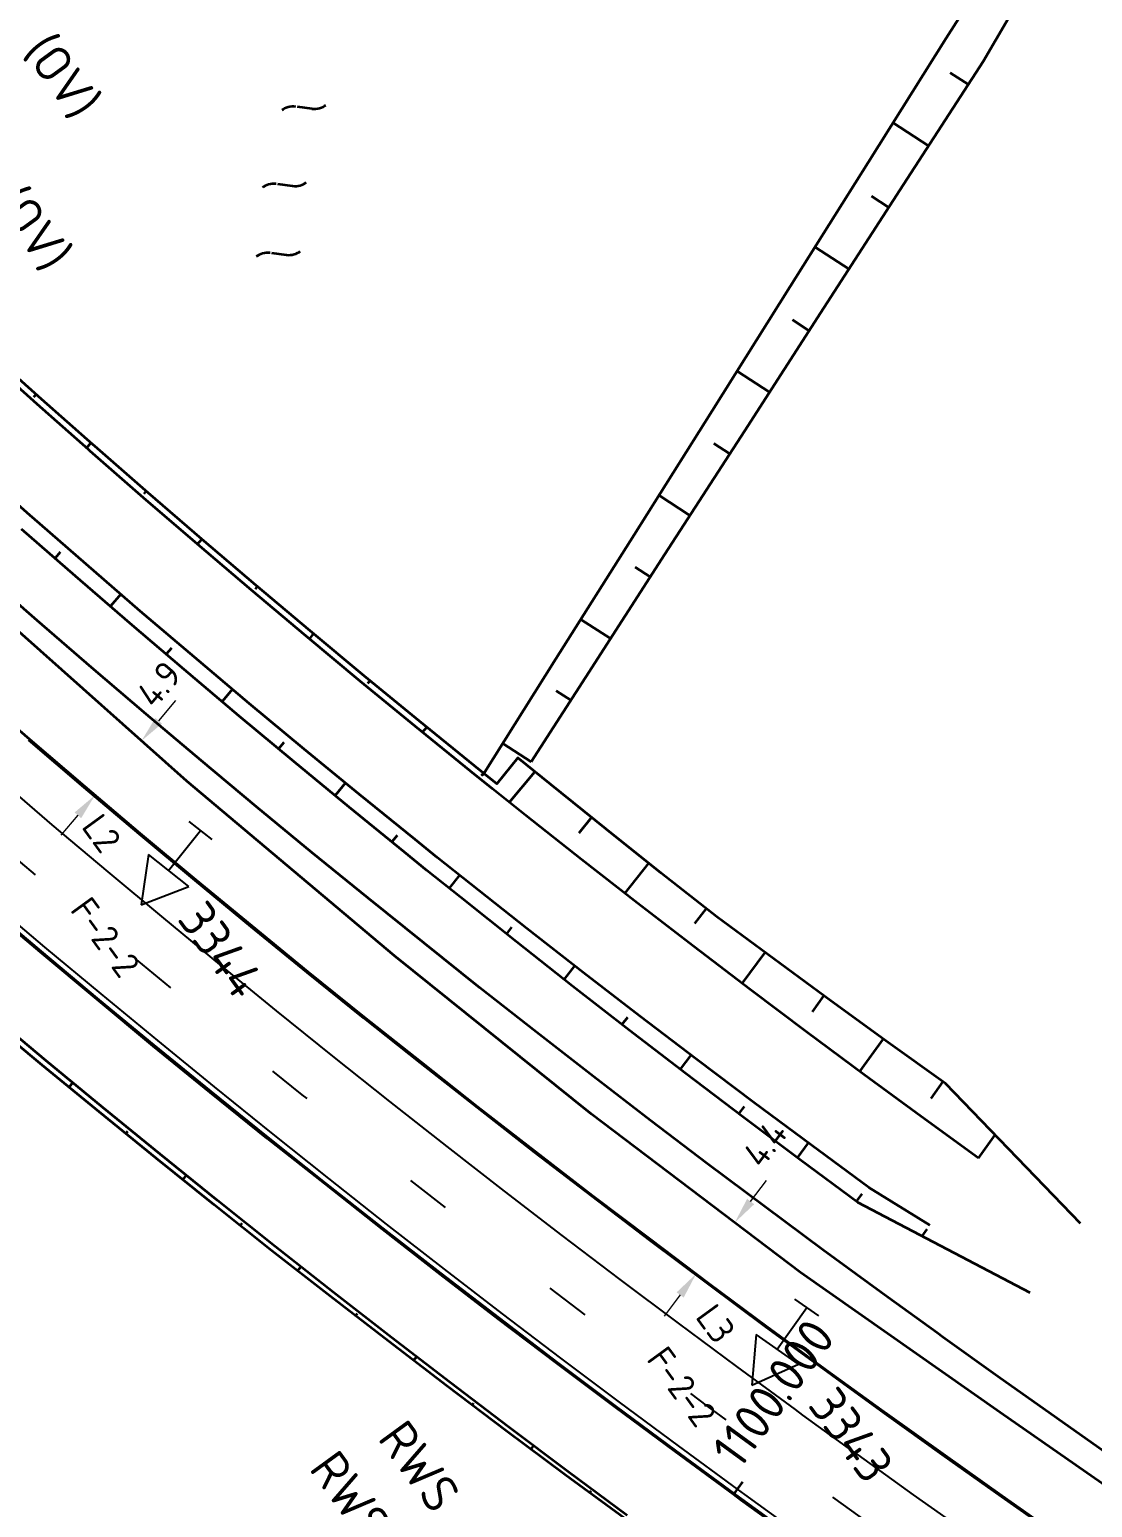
# Model space of a CAD drawing. Header units: metres. Extents: x 134219 to 139080, y 438661 to 444352.
# Drawn here: x 135377.1 to 135449.6, y 443254.8 to 443355.6 of the extents above; entities that cross this region are included whole.
import ezdxf
from ezdxf.enums import TextEntityAlignment as Align

# ---------------------------------------------------------------- set-up
doc = ezdxf.new("R2010")
doc.units = ezdxf.units.M
doc.linetypes.add('13strp', pattern=[4, 1, -3])
doc.linetypes.add('39strp', pattern=[12, 3, -9])
doc.layers.get('DEFPOINTS').update_dxf_attribs({"color": 193})
for name, color, linetype, lineweight in [('N-WE-KL-ET_LS_OV_ARMATUUR-S', 7, 'Continuous', 25), ('N-WE-KL-ET_LS_OV_ARMATUUR-T18', 1, 'Continuous', 25), ('N-WE-KL-ET_LS_OV_KABEL-G', 10, 'KL-LS-OV-N', 35), ('N-WE-KL-ET_LS_OV_KABEL-M', 7, 'Continuous', 18), ('N-WE-KL-ET_LS_OV_KABEL-T25', 7, 'Continuous', 25), ('Utd-ondergr-nw', 8, '13strp', 35)]:
    doc.layers.add(name, color=color, linetype=linetype, lineweight=lineweight)
doc.layers.add('N-WE-KL-ET_LS_OV_ARMATUUR-T25', color=2, linetype='Continuous')
doc.layers.add('Utd-weg-nw', color=8, linetype='Continuous')
doc.styles.add('alm a2ee v011$0$rtw_iso', font='NLCS-ISO.ttf')
doc.styles.add('ISO18', font='NLCS-ISO.ttf')
doc.styles.add('ISO25', font='NLCS-ISO.ttf')
doc.styles.add('NLCS_18', font='NLCS-ISO.ttf', dxfattribs={"height": 1.8})
doc.styles.add('NLCS_25', font='NLCS-ISO.ttf', dxfattribs={"height": 2.5})
doc.linetypes.add('KL-LS-OV-N', pattern='A,4,-1,[103,NLCS.SHX,S=0.75,R=0,X=0,Y=0],-1,4,-1.5,["0V",Standard,S=1,R=0,X=0,Y=-0.5],-3', length=14.5)
doc.dimstyles.new('NLCS_t18_pijl_Dimension_l3_h1', dxfattribs={"dimtxt": 1.8, "dimasz": 1.8, "dimexe": 2, "dimexo": 2, "dimgap": 0.7, "dimtad": 1, "dimdec": 1, "dimzin": 0, "dimdsep": 46, "dimtxsty": 'NLCS_18', "dimcen": 2.5, "dimdle": 2, "dimclrd": 256, "dimclre": 256, "dimclrt": 256, "dimadec": 1, "dimazin": 0, "dimtfac": 1, "dimtdec": 1, "dimtofl": 0, "dimtmove": 1, "dimatfit": 0, "dimfxl": 0, "dimtolj": 1, "dimtzin": 0, "dimlwd": 18, "dimlwe": 18, "dimarcsym": 0})

# ---------------------------------------------------------------- blocks, each defined once
blk = doc.blocks.new('SKL-ET_OV_ARMATUUR_HD_NATRIUM_1x250W-SO (3)')
for p, q in [((6.49, 0), (3.49, 1.76)), ((3.49, -1.76), (6.49, 0))]:
    blk.add_line(p, q)
for points in [[(3.49, 1.76), (3.49, -1.76)], [(0, 1), (0, -1)], [(3.49, 0), (0, 0)]]:
    blk.add_lwpolyline(points)
at = {"layer": 'N-WE-KL-ET_LS_OV_ARMATUUR-T18', "style": 'ISO18', "flags": 1}
for tag, p in [('TYPE_ARMATUUR', (3.07, -6.82)), ('VERMOGEN_LAMP', (3.07, -10.61)), ('SPIEGELSTAND', (3.07, -14.39)), ('HOOGTE_LICHTMAST', (3.07, -18.17)), ('UITLEGGERHOEK', (3.07, -21.96)), ('TYPE_LICHTMAST', (3.07, -25.74)), ('BOTSVRIENDELIJK', (3.07, -29.53)), ('POSITIE_LICHTMAST', (3.07, -33.31)), ('KABELAANSLUITNG', (3.07, -37.1)), ('VOEDINGSPUNT', (3.07, -44.67))]:
    blk.add_attdef(tag, p, '', height=1.8, dxfattribs=at)
at = {"layer": 'N-WE-KL-ET_LS_OV_ARMATUUR-T18', "style": 'ISO18'}
for tag, p in [('FASE-AANSLUITING_1', (3.07, -40.88)), ('GROEPSNUMMER', (3.07, -48.45))]:
    blk.add_attdef(tag, p, '', height=1.8, dxfattribs=at)
at = {"layer": 'N-WE-KL-ET_LS_OV_ARMATUUR-T25', "style": 'ISO25'}
for tag, p in [('MASTNUMMER', (3.07, 7.39)), ('TYPE_SYMBOOL', (3.07, 3.61))]:
    blk.add_attdef(tag, p, '', height=2.5, dxfattribs=at)
blk = doc.blocks.new('*D436')
at = {"layer": 'DEFPOINTS', "color": 0, "transparency": 16777216}
for p in [(135384.77, 443307.11), (135384.77, 443307.11), (135381.59, 443303.39)]:
    blk.add_point(p, dxfattribs=at)
at = {"layer": 'N-WE-KL-ET_LS_OV_KABEL-M', "linetype": 'Continuous', "lineweight": 18, "transparency": 16777216}
for p, q in [((135385.94, 443308.48), (135387.1, 443309.85)), ((135380.42, 443302.03), (135379.26, 443300.66))]:
    blk.add_line(p, q, dxfattribs=at)
at = {"layer": 'N-WE-KL-ET_LS_OV_KABEL-M', "lineweight": 18, "transparency": 16777216}
for p, q in [((135384.77, 443307.11), (135383.25, 443308.41)), ((135381.59, 443303.39), (135383.11, 443302.1))]:
    blk.add_line(p, q, dxfattribs=at)
at = {"layer": 'N-WE-KL-ET_LS_OV_KABEL-M', "transparency": 16777216}
for points in [[(135385.71, 443308.67), (135386.16, 443308.28), (135384.77, 443307.11)], [(135380.2, 443302.22), (135380.65, 443301.83), (135381.59, 443303.39)]]:
    blk.add_solid(points, dxfattribs=at)
at = {"layer": 'N-WE-KL-ET_LS_OV_KABEL-M', "transparency": 16777216, "insert": (135385.96, 443310.97), "char_height": 1.8, "attachment_point": 5, "rotation": 49.5048, "style": 'NLCS_18'}
blk.add_mtext('\\A1;4.9', dxfattribs=at)
blk = doc.blocks.new('*D437')
at = {"layer": 'DEFPOINTS', "color": 0, "transparency": 16777216}
for p in [(135425.23, 443274.25), (135425.23, 443274.25), (135422.59, 443270.75)]:
    blk.add_point(p, dxfattribs=at)
at = {"layer": 'N-WE-KL-ET_LS_OV_KABEL-M', "linetype": 'Continuous', "lineweight": 18, "transparency": 16777216}
for p, q in [((135426.31, 443275.68), (135427.39, 443277.12)), ((135421.5, 443269.31), (135420.42, 443267.87))]:
    blk.add_line(p, q, dxfattribs=at)
at = {"layer": 'N-WE-KL-ET_LS_OV_KABEL-M', "lineweight": 18, "transparency": 16777216}
for p, q in [((135425.23, 443274.25), (135423.63, 443275.45)), ((135422.59, 443270.75), (135420.99, 443271.95))]:
    blk.add_line(p, q, dxfattribs=at)
at = {"layer": 'N-WE-KL-ET_LS_OV_KABEL-M', "transparency": 16777216}
for points in [[(135426.07, 443275.87), (135426.55, 443275.5), (135425.23, 443274.25)], [(135421.26, 443269.49), (135421.74, 443269.13), (135422.59, 443270.75)]]:
    blk.add_solid(points, dxfattribs=at)
at = {"layer": 'N-WE-KL-ET_LS_OV_KABEL-M', "transparency": 16777216, "insert": (135427.29, 443279.63), "char_height": 1.8, "attachment_point": 5, "rotation": 52.9824, "style": 'NLCS_18'}
blk.add_mtext('\\A1;4.4', dxfattribs=at)
blk = doc.blocks.new('Dwm A2 aanvulling$0$A$C32883349')
at = {"layer": 'Utd-ondergr-nw'}
blk.add_line((-1.82, 0.37), (-2.44, 1.31), dxfattribs=at)
for centre, start, end in [((-3.53, 0.59), 33.3445, 123.3445), ((-0.72, 1.1), 213.3445, 303.3445)]:
    blk.add_arc(centre, 1.31, start, end, dxfattribs=at)

msp = doc.modelspace()

# ---------------------------------------------------------------- linework, layer by layer
at = {"layer": 'N-WE-KL-ET_LS_OV_KABEL-G', "flags": 128}
msp.add_lwpolyline([(135533.09, 443210.04), (135533.54, 443210.76), (135534.34, 443212.23), (135533.53, 443212.57), (135528.77, 443203.14), (135525.99, 443204.28), (135479.74, 443235.11), (135473.52, 443239.23), (135463.96, 443246.92), (135443.33, 443261.3), (135429.71, 443270.85), (135415.46, 443281.65), (135402.01, 443292.44), (135387.86, 443304.35), (135376.42, 443314.55), (135366.62, 443323.69), (135358.68, 443331.25), (135352.87, 443337.28), (135339.95, 443350.76), (135329.78, 443361.21), (135324.3, 443365.55), (135315.61, 443372.98), (135275.56, 443416.11), (135273.4, 443419.46), (135270.33, 443419.03), (135260.54, 443429.78), (135245.69, 443445.65), (135226.75, 443465.82), (135208.16, 443486.08), (135184.34, 443511.16), (135171.11, 443525.5), (135145.78, 443551.18), (135137.55, 443561.27), (135111.82, 443587.42), (135096.52, 443601.57), (135096.58, 443601.64), (135094.96, 443603.19), (135072.16, 443625.47), (135049.89, 443646.39), (135049.86, 443646.37)], dxfattribs=at)
at = {"layer": 'Utd-ondergr-nw', "color": 7, "linetype": 'Continuous'}
msp.add_line((135425.18, 443255.75), (135425.77, 443256.56), dxfattribs=at)
at = {"layer": 'Utd-ondergr-nw', "linetype": 'Continuous', "flags": 128}
for points in [[(135411.33, 443305.68), (135415.04, 443311.43), (135420.46, 443319.83), (135425.89, 443328.23), (135431.31, 443336.64), (135436.74, 443345.04), (135442.16, 443353.44), (135446.49, 443360.84), (135440.16, 443370.23), (135434.03, 443378.13), (135427.9, 443386.03), (135421.77, 443393.93), (135415.64, 443401.83), (135409.51, 443409.73), (135403.37, 443417.63), (135397.24, 443425.53), (135391.11, 443433.43), (135385.49, 443441.2), (135383.19, 443444.39)], [(135408.05, 443304.76), (135413.03, 443312.69), (135418.36, 443321.16), (135423.68, 443329.62), (135429, 443338.09), (135434.33, 443346.55), (135439.65, 443355.02), (135443.41, 443360.97), (135437.65, 443368.22), (135431.42, 443376.05), (135425.2, 443383.87), (135418.97, 443391.7), (135412.74, 443399.53), (135406.52, 443407.35), (135400.29, 443415.18), (135394.07, 443423), (135387.84, 443430.83), (135381.87, 443438.33), (135378.45, 443442.63)], [(135439.91, 443352.67), (135441.16, 443351.88)], [(135436.03, 443349.26), (135438.45, 443347.68)], [(135434.55, 443344.25), (135435.74, 443343.48)], [(135430.7, 443340.78), (135433.02, 443339.28)], [(135429.17, 443335.82), (135430.31, 443335.08)], [(135441.86, 443278.64), (135437.94, 443281.48), (135434.03, 443284.34), (135430.15, 443287.23), (135426.28, 443290.14), (135422.43, 443293.07), (135418.59, 443296.03), (135414.78, 443299.01), (135410.98, 443302.01), (135408.71, 443303.82), (135407.2, 443305.04), (135403.44, 443308.09), (135399.69, 443311.16), (135395.97, 443314.26), (135392.27, 443317.37), (135388.58, 443320.52), (135384.91, 443323.68), (135381.27, 443326.86), (135381.14, 443326.98), (135377.64, 443330.07), (135374.03, 443333.3)], [(135448.8, 443274.19), (135439.6, 443283.74), (135435.68, 443286.54), (135431.77, 443289.37), (135427.88, 443292.23), (135424, 443295.11), (135420.21, 443298.09), (135416.43, 443301.1), (135412.67, 443304.13), (135410.42, 443305.95), (135408.99, 443304.17), (135407.48, 443305.39), (135403.72, 443308.44), (135399.98, 443311.51), (135396.26, 443314.6), (135392.56, 443317.72), (135388.87, 443320.86), (135385.21, 443324.02), (135381.57, 443327.2), (135381.44, 443327.31), (135377.94, 443330.41), (135374.33, 443333.64)], [(135425.38, 443332.32), (135427.6, 443330.88)], [(135377.43, 443330.56), (135377.58, 443330.73)], [(135381.02, 443327.08), (135381.32, 443327.42)], [(135423.8, 443327.38), (135424.89, 443326.68)], [(135438.52, 443274.08), (135434.38, 443276.65), (135430.45, 443279.53), (135426.53, 443282.44), (135422.63, 443285.37), (135418.75, 443288.32), (135414.89, 443291.3), (135411.05, 443294.3), (135407.23, 443297.33), (135404.94, 443299.15), (135403.42, 443300.38), (135399.63, 443303.45), (135395.86, 443306.54), (135392.11, 443309.66), (135388.38, 443312.8), (135384.67, 443315.96), (135380.98, 443319.15), (135377.31, 443322.36), (135377.18, 443322.47), (135373.65, 443325.59)], [(135384.94, 443323.96), (135385.09, 443324.13)], [(135420.05, 443323.85), (135422.17, 443322.48)], [(135445.38, 443269.46), (135433.61, 443275.61), (135429.69, 443278.52), (135425.78, 443281.45), (135421.9, 443284.4), (135418.03, 443287.38), (135414.17, 443290.38), (135410.33, 443293.4), (135406.51, 443296.44), (135404.23, 443298.27), (135402.71, 443299.5), (135398.93, 443302.59), (135395.16, 443305.69), (135391.41, 443308.82), (135387.68, 443311.97), (135383.97, 443315.14), (135380.27, 443318.33), (135376.59, 443321.55)], [(135388.58, 443320.52), (135388.87, 443320.86)], [(135379.22, 443319.97), (135378.87, 443319.56)], [(135451.22, 443258.06), (135447.19, 443260.9), (135443.17, 443263.75), (135439.42, 443266.43), (135439.02, 443266.72), (135435.69, 443269.13), (135435.19, 443269.49), (135431.24, 443272.39), (135427.3, 443275.31), (135423.37, 443278.26), (135419.47, 443281.22), (135415.58, 443284.21), (135411.71, 443287.23), (135407.85, 443290.26), (135404.01, 443293.32), (135400.19, 443296.39), (135396.39, 443299.49), (135392.61, 443302.61), (135388.84, 443305.76), (135385.09, 443308.92), (135381.36, 443312.11), (135377.65, 443315.31), (135373.95, 443318.54)], [(135418.43, 443318.95), (135419.46, 443318.28)], [(135383.36, 443317.1), (135382.65, 443316.28)], [(135392.53, 443317.44), (135392.68, 443317.62)], [(135414.73, 443315.38), (135416.75, 443314.08)], [(135417.72, 443254.06), (135413.67, 443257.04), (135409.63, 443260.05), (135405.61, 443263.09), (135401.61, 443266.15), (135397.62, 443269.23), (135393.66, 443272.33), (135389.71, 443275.46), (135385.78, 443278.61), (135381.87, 443281.79), (135377.98, 443284.99), (135374.11, 443288.21), (135370.26, 443291.46), (135366.43, 443294.72), (135362.62, 443298.02), (135358.82, 443301.33), (135358.69, 443301.45), (135355.05, 443304.67), (135351.3, 443308.03), (135347.57, 443311.41), (135343.85, 443314.81)], [(135396.22, 443314.05), (135396.5, 443314.4)], [(135386.8, 443313.43), (135386.45, 443313.02)], [(135400.21, 443311.03), (135400.35, 443311.2)], [(135447.51, 443252.75), (135443.45, 443255.6), (135439.41, 443258.47), (135435.63, 443261.17), (135435.23, 443261.46), (135431.88, 443263.89), (135431.38, 443264.25), (135427.39, 443267.17), (135423.42, 443270.12), (135419.47, 443273.09), (135415.53, 443276.08), (135411.61, 443279.09), (135407.71, 443282.12), (135403.83, 443285.18), (135399.96, 443288.26), (135396.11, 443291.36), (135392.28, 443294.48), (135388.47, 443297.63), (135384.67, 443300.79), (135380.9, 443303.98), (135377.14, 443307.19), (135373.4, 443310.42)], [(135390.97, 443310.62), (135390.27, 443309.78)], [(135413.05, 443310.51), (135414.04, 443309.88)], [(135403.93, 443307.69), (135404.22, 443308.03)], [(135447.47, 443252.69), (135443.41, 443255.55), (135439.37, 443258.41), (135435.59, 443261.11), (135435.19, 443261.41), (135431.84, 443263.83), (135431.34, 443264.2), (135427.35, 443267.12), (135423.38, 443270.06), (135419.43, 443273.03), (135415.49, 443276.02), (135411.57, 443279.03), (135407.67, 443282.07), (135403.79, 443285.12), (135399.92, 443288.2), (135396.07, 443291.31), (135392.24, 443294.43), (135388.42, 443297.57), (135384.63, 443300.74), (135380.85, 443303.93), (135377.09, 443307.14)], [(135394.46, 443306.99), (135394.11, 443306.57)], [(135409.4, 443306.92), (135411.33, 443305.68)], [(135409.85, 443302.91), (135411.59, 443305)], [(135398.67, 443304.24), (135397.97, 443303.38)], [(135407.95, 443304.73), (135408.1, 443304.89)], [(135414.61, 443300.84), (135415.45, 443301.88)], [(135402.2, 443300.65), (135401.84, 443300.21)], [(135406.45, 443297.95), (135405.74, 443297.06)], [(135417.72, 443296.7), (135419.36, 443298.76)], [(135429.04, 443252.87), (135425.65, 443255.32), (135425.14, 443255.69), (135421.11, 443258.65), (135417.09, 443261.63), (135413.09, 443264.63), (135409.1, 443267.66), (135405.14, 443270.71), (135401.19, 443273.78), (135397.26, 443276.88), (135393.34, 443279.99), (135389.45, 443283.13), (135385.57, 443286.29), (135381.71, 443289.48), (135377.87, 443292.68), (135374.04, 443295.91)], [(135429.08, 443252.93), (135425.69, 443255.38), (135425.18, 443255.75), (135421.15, 443258.71), (135417.13, 443261.69), (135413.13, 443264.69), (135409.15, 443267.72), (135405.18, 443270.77), (135401.23, 443273.84), (135397.3, 443276.93), (135393.39, 443280.05), (135389.49, 443283.19), (135385.61, 443286.35), (135381.75, 443289.53), (135377.91, 443292.74), (135374.09, 443295.96)], [(135422.5, 443294.65), (135423.29, 443295.67)], [(135410.01, 443294.39), (135409.65, 443293.94)], [(135425.73, 443290.56), (135427.29, 443292.67)], [(135414.3, 443291.76), (135413.58, 443290.84)], [(135430.52, 443288.62), (135431.31, 443289.71)], [(135417.88, 443254.28), (135413.84, 443257.28), (135409.82, 443260.3), (135405.81, 443263.35), (135401.82, 443266.41), (135397.84, 443269.51), (135393.89, 443272.62), (135389.95, 443275.76), (135386.03, 443278.91), (135382.12, 443282.09), (135378.24, 443285.3), (135374.38, 443288.52)], [(135417.9, 443288.23), (135417.53, 443287.76)], [(135433.76, 443284.55), (135435.36, 443286.77)], [(135422.24, 443285.67), (135421.5, 443284.71)], [(135380.07, 443283.79), (135379.81, 443283.49)], [(135438.61, 443282.72), (135439.43, 443283.86)], [(135425.86, 443282.17), (135425.49, 443281.67)], [(135383.81, 443280.47), (135383.69, 443280.32)], [(135441.86, 443278.64), (135442.98, 443280.23)], [(135430.24, 443279.68), (135429.49, 443278.67)], [(135387.82, 443277.47), (135387.58, 443277.18)], [(135433.89, 443276.2), (135433.51, 443275.68)], [(135391.6, 443274.2), (135391.49, 443274.05)], [(135438.32, 443273.79), (135437.98, 443273.32)], [(135395.64, 443271.24), (135395.41, 443270.96)], [(135399.47, 443268.02), (135399.36, 443267.88)], [(135403.53, 443265.1), (135403.32, 443264.83)], [(135407.4, 443261.93), (135407.31, 443261.81)], [(135411.49, 443259.05), (135411.31, 443258.8)], [(135415.41, 443255.94), (135415.32, 443255.82)]]:
    msp.add_lwpolyline(points, dxfattribs=at)
at = {"layer": 'Utd-weg-nw', "linetype": '39strp', "flags": 128}
msp.add_lwpolyline([(135483.75, 443219.7), (135480.71, 443221.78), (135476.57, 443224.6), (135472.95, 443227.06), (135468.31, 443230.22), (135460.05, 443235.85), (135451.82, 443241.51), (135443.63, 443247.2), (135439.55, 443250.07), (135435.48, 443252.96), (135431.68, 443255.68), (135431.27, 443255.97), (135427.9, 443258.41), (135427.39, 443258.78), (135423.37, 443261.73), (135419.37, 443264.69), (135415.39, 443267.68), (135411.42, 443270.7), (135407.47, 443273.73), (135403.54, 443276.79), (135399.63, 443279.87), (135395.73, 443282.97), (135391.85, 443286.1), (135387.99, 443289.25), (135384.15, 443292.42), (135380.32, 443295.61), (135376.52, 443298.82), (135372.73, 443302.06), (135368.96, 443305.31), (135365.21, 443308.59), (135365.08, 443308.71), (135361.47, 443311.89), (135357.76, 443315.21), (135354.07, 443318.55), (135350.39, 443321.92), (135346.74, 443325.3), (135343.1, 443328.7), (135339.48, 443332.13), (135335.89, 443335.57), (135332.31, 443339.04), (135328.75, 443342.53), (135325.21, 443346.04), (135321.7, 443349.56), (135318.2, 443353.11), (135317.63, 443353.69), (135314.72, 443356.68), (135314.06, 443357.36), (135310.93, 443360.61), (135307.82, 443363.87), (135304.4, 443367.5), (135300.99, 443371.14), (135297.6, 443374.79), (135294.21, 443378.46), (135290.83, 443382.13), (135287.46, 443385.82), (135284.84, 443388.7)], dxfattribs=at)
at = {"layer": 'Utd-weg-nw', "linetype": 'Continuous', "flags": 128}
for points in [[(135441.48, 443252.81), (135437.42, 443255.68), (135433.64, 443258.4), (135433.23, 443258.69), (135429.87, 443261.12), (135429.36, 443261.49), (135425.36, 443264.42), (135421.38, 443267.38), (135417.41, 443270.36), (135413.46, 443273.36), (135409.52, 443276.38), (135405.61, 443279.43), (135401.71, 443282.5), (135397.82, 443285.59), (135393.96, 443288.7), (135390.11, 443291.84), (135386.29, 443295), (135382.48, 443298.17), (135378.68, 443301.38), (135374.91, 443304.6)], [(135429.31, 443253.25), (135425.92, 443255.7), (135425.42, 443256.07), (135421.39, 443259.03), (135417.37, 443262.01), (135413.37, 443265.01), (135409.39, 443268.03), (135405.42, 443271.08), (135401.48, 443274.15), (135397.55, 443277.25), (135393.64, 443280.36), (135389.74, 443283.5), (135385.87, 443286.66), (135382.01, 443289.84), (135378.17, 443293.04), (135374.35, 443296.27)]]:
    msp.add_lwpolyline(points, dxfattribs=at)

# ---------------------------------------------------------------- block references
at = {"layer": 'N-WE-KL-ET_LS_OV_ARMATUUR-S'}
ref = msp.add_blockref('SKL-ET_OV_ARMATUUR_HD_NATRIUM_1x250W-SO (3)', (135388.79, 443300.99, 1.07), dxfattribs=dict(at, rotation=231.4691788074983))
ref.add_attrib('MASTNUMMER', '3344', (135387.14, 443294.93, 1.07), dxfattribs={"layer": 'N-WE-KL-ET_LS_OV_ARMATUUR-T25', "height": 2.5, "rotation": 306.066, "style": 'ISO25'})
ref.add_attrib('FASE-AANSLUITING_1', 'L2', (135380.61, 443301.24, 1.07), dxfattribs={"layer": 'N-WE-KL-ET_LS_OV_ARMATUUR-T18', "height": 1.8, "rotation": 306.066, "style": 'ISO18'})
ref.add_attrib('GROEPSNUMMER', 'F-2-2', (135379.83, 443295.57, 1.07), dxfattribs={"layer": 'N-WE-KL-ET_LS_OV_ARMATUUR-T18', "height": 1.8, "rotation": 306.066, "style": 'ISO18'})
ref = msp.add_blockref('SKL-ET_OV_ARMATUUR_HD_NATRIUM_1x250W-SO (3)', (135430.13, 443268.46, 1.27), dxfattribs=dict(at, rotation=234.8998907383329))
ref.add_attrib('MASTNUMMER', '3343', (135430.15, 443261.78, 1.27), dxfattribs={"layer": 'N-WE-KL-ET_LS_OV_ARMATUUR-T25', "height": 2.5, "rotation": 306.066, "style": 'ISO25'})
ref.add_attrib('FASE-AANSLUITING_1', 'L3', (135422.48, 443267.81, 1.27), dxfattribs={"layer": 'N-WE-KL-ET_LS_OV_ARMATUUR-T18', "height": 1.8, "rotation": 306.066, "style": 'ISO18'})
ref.add_attrib('GROEPSNUMMER', 'F-2-2', (135419.14, 443264.92, 1.27), dxfattribs={"layer": 'N-WE-KL-ET_LS_OV_ARMATUUR-T18', "height": 1.8, "rotation": 306.066, "style": 'ISO18'})
at = {"layer": 'Utd-ondergr-nw', "linetype": 'Continuous', "rotation": 49.35098364402291}
for p in [(135397.86, 443351.35), (135396.53, 443346.08), (135396.12, 443341.38)]:
    msp.add_blockref('Dwm A2 aanvulling$0$A$C32883349', p, dxfattribs=at)

# ---------------------------------------------------------------- texts
at = {"layer": 'N-WE-KL-ET_LS_OV_KABEL-T25', "style": 'NLCS_25'}
for s, p in [('RWS OP U-2 VG-YMvKas 4x16mm² (OV) - A27 GROEP U-9', (135493.44, 443333.3)), ('RWS OP U-5 VG-YMvKas 4x10mm² (OV) - A27 GROEP U-12', (135489.4, 443330.36)), ('RWS OP U-2 VG-YMvKas 4x16mm² (OV) - A27 GROEP U-9', (135452.92, 443190.09)), ('RWS OP U-5 VG-YMvKas 4x10mm² (OV) - A27 GROEP U-12', (135448.88, 443187.15))]:
    msp.add_text(s, height=2.5, rotation=306.066, dxfattribs=at).set_placement(p, align=Align.MIDDLE_RIGHT)
for s, p in [('RWS VP G-10 VG-YMvKas 4x10mm² (OV)', (135345.99, 443398.27)), ('RWS VP F-2-2 VO-YMvKas 4x6mm² (OV)', (135343.63, 443388.42))]:
    msp.add_text(s, height=2.5, rotation=306.066, dxfattribs=at).set_placement(p, align=Align.MIDDLE_LEFT)
at = {"layer": 'Utd-ondergr-nw', "color": 7, "style": 'alm a2ee v011$0$rtw_iso'}
msp.add_text('1100.000', height=2.5, rotation=53.9249, dxfattribs=at).set_placement((135425.56, 443257.33))

# ---------------------------------------------------------------- dimensions: what is measured, and where the dimension line sits
at = {"layer": 'N-WE-KL-ET_LS_OV_KABEL-M'}
for base, p1, p2, angle, picture, middle in [((135384.77, 443307.11), (135381.59, 443303.39), (135384.77, 443307.11), 49.5048, '*D436', (135387.18, 443309.93)), ((135425.23, 443274.25), (135422.59, 443270.75), (135425.23, 443274.25), 52.9824, '*D437', (135428.56, 443278.67))]:
    dim = msp.add_linear_dim(base=base, p1=p1, p2=p2, angle=angle, dimstyle='NLCS_t18_pijl_Dimension_l3_h1', dxfattribs=at)
    dim.commit()
    dim.dimension.update_dxf_attribs({"geometry": picture, "text_midpoint": middle, "dimtype": 161})

doc.saveas('drawing.dxf')
